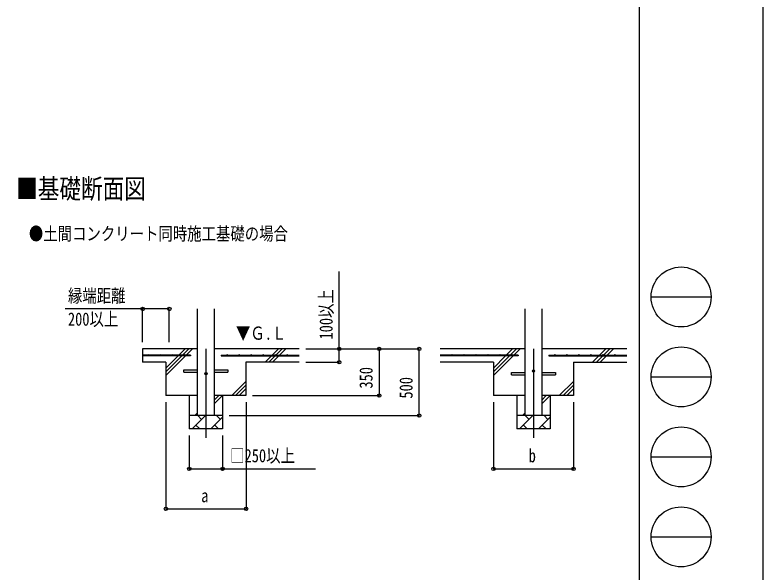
# Model space of a CAD drawing. Units: millimetres, scale not verified. Extents: x -12615 to 12615, y -8910 to 8910.
# Drawn here: x 7002 to 12615, y -4014 to 166 of the extents above; entities that cross this region are included whole.
import ezdxf
from ezdxf.enums import TextEntityAlignment as Align

# ---------------------------------------------------------------- set-up
doc = ezdxf.new("R2010")
doc.units = ezdxf.units.MM
doc.header["$LTSCALE"] = 40
for name, color, linetype in [('0-2_USER1', 3, 'Continuous'), ('0-3_YKK_12', 2, 'Continuous'), ('0-4_YKK_13', 4, 'Continuous'), ('0-5_YKK_A1', 4, 'Continuous'), ('0-6_YKK_D', 6, 'Continuous'), ('0-7_YKK_ZWAK', 7, 'Continuous')]:
    doc.layers.add(name, color=color, linetype=linetype)
doc.styles.add('ＭＳ ゴシック', font='')
doc.styles.get('ＭＳ ゴシック').set_extended_font_data('MS Gothic')

msp = doc.modelspace()

# ---------------------------------------------------------------- linework, layer by layer
at = {"layer": '0-3_YKK_12'}
for p, q in [((8435.55, -2340.08), (8435.55, -3006.03)), ((10892.93, -2340.08), (10892.93, -3006.03))]:
    msp.add_line(p, q, dxfattribs=at)
at = {"layer": '0-4_YKK_13'}
for p, q in [((8270.55, -2497.08), (8373.05, -2497.08)), ((8270.55, -2513.08), (8270.55, -2497.08)), ((8270.55, -2513.08), (8373.05, -2513.08)), ((8498.05, -2497.08), (8600.55, -2497.08)), ((8498.05, -2513.08), (8600.55, -2513.08)), ((8600.55, -2497.08), (8600.55, -2513.08)), ((10727.93, -2517.08), (10830.43, -2517.08)), ((10727.93, -2533.08), (10727.93, -2517.08)), ((10955.43, -2517.08), (11057.93, -2517.08)), ((11057.93, -2517.08), (11057.93, -2533.08)), ((10727.93, -2533.08), (10830.43, -2533.08)), ((10955.43, -2533.08), (11057.93, -2533.08))]:
    msp.add_line(p, q, dxfattribs=at)
for centre in [(8435.55, -2525.08), (10892.93, -2505.08)]:
    msp.add_circle(centre, 8, dxfattribs=at)
at = {"layer": '0-5_YKK_A1'}
for p, q in [((8373.05, -2840.08), (8373.05, -2040.08)), ((8498.05, -2040.08), (8498.05, -2840.08)), ((10830.43, -2840.08), (10830.43, -2040.08)), ((10955.43, -2040.08), (10955.43, -2840.08)), ((8373.05, -2340.08), (7960.55, -2340.08)), ((7960.55, -2340.08), (7960.55, -2440.08)), ((8231.48, -2387.58), (8278.98, -2340.08)), ((8259.76, -2387.58), (8307.26, -2340.08)), ((8288.05, -2387.58), (8335.55, -2340.08)), ((9135.55, -2340.08), (8498.05, -2340.08)), ((8931.48, -2387.58), (8978.98, -2340.08)), ((8959.76, -2387.58), (9007.26, -2340.08)), ((8988.05, -2387.58), (9035.55, -2340.08)), ((10830.43, -2340.08), (10192.93, -2340.08)), ((10688.87, -2387.58), (10736.37, -2340.08)), ((10717.15, -2387.58), (10764.65, -2340.08)), ((10745.43, -2387.58), (10792.93, -2340.08)), ((11592.93, -2340.08), (10955.43, -2340.08)), ((11388.87, -2387.58), (11436.37, -2340.08)), ((11417.15, -2387.58), (11464.65, -2340.08)), ((11445.43, -2387.58), (11492.93, -2340.08)), ((8320.55, -2387.58), (7960.55, -2387.58)), ((8320.55, -2392.58), (7960.55, -2392.58)), ((8135.55, -2540.08), (8283.05, -2392.58)), ((8135.55, -2483.52), (8226.48, -2392.58)), ((8135.55, -2511.8), (8254.76, -2392.58)), ((8320.55, -2387.58), (8320.55, -2392.58)), ((8550.55, -2387.58), (9135.55, -2387.58)), ((8550.55, -2387.58), (8550.55, -2392.58)), ((8550.55, -2392.58), (9135.55, -2392.58)), ((8878.98, -2440.08), (8926.48, -2392.58)), ((8907.26, -2440.08), (8954.76, -2392.58)), ((8935.55, -2440.08), (8983.05, -2392.58)), ((10777.93, -2387.58), (10192.93, -2387.58)), ((10777.93, -2392.58), (10192.93, -2392.58)), ((10592.93, -2540.08), (10740.43, -2392.58)), ((10592.93, -2483.52), (10683.87, -2392.58)), ((10592.93, -2511.8), (10712.15, -2392.58)), ((10777.93, -2387.58), (10777.93, -2392.58)), ((11007.93, -2387.58), (11592.93, -2387.58)), ((11007.93, -2387.58), (11007.93, -2392.58)), ((11007.93, -2392.58), (11592.93, -2392.58)), ((11336.37, -2440.08), (11383.87, -2392.58)), ((11364.65, -2440.08), (11412.15, -2392.58)), ((11392.93, -2440.08), (11440.43, -2392.58)), ((8135.55, -2440.08), (7960.55, -2440.08)), ((8135.55, -2440.08), (8135.55, -2690.08)), ((9135.55, -2440.08), (8735.55, -2440.08)), ((8735.55, -2440.08), (8735.55, -2690.08)), ((10592.93, -2440.08), (10192.93, -2440.08)), ((10592.93, -2440.08), (10592.93, -2690.08)), ((11192.93, -2440.08), (11192.93, -2690.08)), ((11192.93, -2440.08), (11592.93, -2440.08)), ((8628.98, -2690.08), (8735.55, -2583.52)), ((8657.26, -2690.08), (8735.55, -2611.8)), ((11086.37, -2690.08), (11192.93, -2583.52)), ((11114.65, -2690.08), (11192.93, -2611.8)), ((8373.05, -2690.08), (8135.55, -2690.08)), ((8310.55, -2690.08), (8310.55, -2940.08)), ((8498.05, -2751.75), (8559.71, -2690.08)), ((8498.05, -2723.47), (8531.43, -2690.08)), ((8735.55, -2690.08), (8498.05, -2690.08)), ((8560.55, -2690.08), (8560.55, -2940.08)), ((8685.55, -2690.08), (8735.55, -2640.08)), ((10830.43, -2690.08), (10592.93, -2690.08)), ((10767.93, -2690.08), (10767.93, -2940.08)), ((10955.43, -2751.75), (11017.1, -2690.08)), ((10955.43, -2723.47), (10988.82, -2690.08)), ((11192.93, -2690.08), (10955.43, -2690.08)), ((11017.93, -2690.08), (11017.93, -2940.08)), ((11142.93, -2690.08), (11192.93, -2640.08)), ((8560.55, -2840.08), (8310.55, -2840.08)), ((8331.28, -2940.08), (8431.28, -2840.08)), ((8353.14, -2840.08), (8373.05, -2820.18)), ((8402.73, -2868.64), (8374.17, -2840.08)), ((8472.7, -2940.08), (8560.55, -2852.24)), ((8544.15, -2868.64), (8515.6, -2840.08)), ((11017.93, -2840.08), (10767.93, -2840.08)), ((10788.67, -2940.08), (10888.67, -2840.08)), ((10810.53, -2840.08), (10830.43, -2820.18)), ((10860.12, -2868.64), (10831.56, -2840.08)), ((10930.09, -2940.08), (11017.93, -2852.24)), ((11001.54, -2868.64), (10972.98, -2840.08)), ((8359.83, -2911.53), (8388.39, -2940.08)), ((8501.26, -2911.53), (8529.81, -2940.08)), ((10817.22, -2911.53), (10845.78, -2940.08)), ((10958.64, -2911.53), (10987.2, -2940.08)), ((8560.55, -2940.08), (8310.55, -2940.08)), ((11017.93, -2940.08), (10767.93, -2940.08))]:
    msp.add_line(p, q, dxfattribs=at)
for centre in [(8005.55, -2385.08), (8095.55, -2385.08), (8185.55, -2385.08), (8275.55, -2385.08), (8595.55, -2385.08), (8685.55, -2385.08), (8775.55, -2385.08), (8865.55, -2385.08), (8955.55, -2385.08), (9045.55, -2385.08), (10282.93, -2385.08), (10372.93, -2385.08), (10462.93, -2385.08), (10552.93, -2385.08), (10642.93, -2385.08), (10732.93, -2385.08), (11052.93, -2385.08), (11142.93, -2385.08), (11232.93, -2385.08), (11322.93, -2385.08), (11412.93, -2385.08), (11502.93, -2385.08)]:
    msp.add_circle(centre, 2.5, dxfattribs=at)
at = {"layer": '0-6_YKK_D'}
for p, q in [((7960.55, -2290.08), (7960.55, -2039.08)), ((8160.55, -2290.08), (8160.55, -2039.08)), ((9185.55, -2340.08), (9436.55, -2340.08)), ((9185.55, -2340.08), (10036.55, -2340.08)), ((9185.55, -2340.08), (9736.55, -2340.08)), ((9735.55, -2340.08), (9735.55, -2690.08)), ((10035.55, -2840.08), (10035.55, -2340.08)), ((9185.55, -2440.08), (9436.55, -2440.08)), ((8785.55, -2690.08), (9736.55, -2690.08)), ((8135.55, -2740.08), (8135.55, -3541.08)), ((8736.55, -2740.08), (8736.55, -3541.08)), ((10592.93, -2740.08), (10592.93, -3241.08)), ((11192.93, -2740.08), (11192.93, -3241.08)), ((8610.55, -2840.08), (10036.55, -2840.08)), ((8310.55, -2990.08), (8310.55, -3241.08)), ((8560.55, -2990.08), (8560.55, -3241.08)), ((10592.93, -3240.08), (11192.93, -3240.08)), ((8135.55, -3540.08), (8736.55, -3540.08))]:
    msp.add_line(p, q, dxfattribs=at)
for points in [[(9435.55, -2440.08), (9435.55, -2340.08), (9435.55, -1759.48)], [(8160.55, -2040.08), (7960.55, -2040.08), (7379.95, -2040.08)], [(8310.55, -3240.08), (8560.55, -3240.08), (9256.35, -3240.08)]]:
    msp.add_lwpolyline(points, dxfattribs=at)
for centre in [(7960.55, -2040.08), (8160.55, -2040.08), (9435.55, -2340.08), (9735.55, -2340.08), (10035.55, -2340.08), (9435.55, -2440.08), (9735.55, -2690.08), (10035.55, -2840.08), (8310.55, -3240.08), (8560.55, -3240.08), (10592.93, -3240.08), (11192.93, -3240.08), (8135.55, -3540.08), (8736.55, -3540.08)]:
    msp.add_circle(centre, 12.75, dxfattribs=at)
at = {"layer": '0-7_YKK_ZWAK'}
for p, q in [((11685.06, 8325), (11685.06, -7575)), ((11775.06, -1950), (12225.06, -1950)), ((11775.06, -2550), (12225.06, -2550)), ((11775.06, -3150), (12225.06, -3150)), ((11775.06, -3750), (12225.06, -3750))]:
    msp.add_line(p, q, dxfattribs=at)
msp.add_lwpolyline([(-12615, -8910), (12615, -8910), (12615, 8910), (-12615, 8910)], close=True, dxfattribs=at)
for centre in [(12000.06, -1950), (12000.06, -2550), (12000.06, -3150), (12000.06, -3750)]:
    msp.add_circle(centre, 225, dxfattribs=at)

# ---------------------------------------------------------------- texts
at = {"layer": '0-2_USER1', "style": 'ＭＳ ゴシック', "width": 0.8}
for s, height, p in [('■基礎断面図', 148.5, (7011.91, -1256.35)), ('●土間コンクリート同時施工基礎の場合', 98.97, (7106.66, -1554.26))]:
    msp.add_text(s, height=height, dxfattribs=at).set_placement(p, align=Align.BOTTOM_LEFT)
at = {"layer": '0-5_YKK_A1', "style": 'ＭＳ ゴシック', "width": 0.8}
msp.add_text('▼Ｇ.Ｌ', height=98.97, dxfattribs=at).set_placement((8660.39, -2300.65), align=Align.BOTTOM_LEFT)
at = {"layer": '0-6_YKK_D', "style": 'ＭＳ ゴシック', "width": 0.8}
for s, p in [('縁端距離', (7399.95, -2020.08)), ('200以上', (7399.95, -2195.08)), ('□250以上', (8617.15, -3220.08)), ('b', (10856.93, -3220.08)), ('a', (8400.05, -3520.08))]:
    msp.add_text(s, height=98.97, dxfattribs=at).set_placement(p, align=Align.BOTTOM_LEFT)
for s, p in [('100以上', (9415.55, -2269.08)), ('350', (9715.55, -2637.48)), ('500', (10015.55, -2712.48))]:
    msp.add_text(s, height=98.97, rotation=90, dxfattribs=at).set_placement(p, align=Align.BOTTOM_LEFT)

doc.saveas('drawing.dxf')
